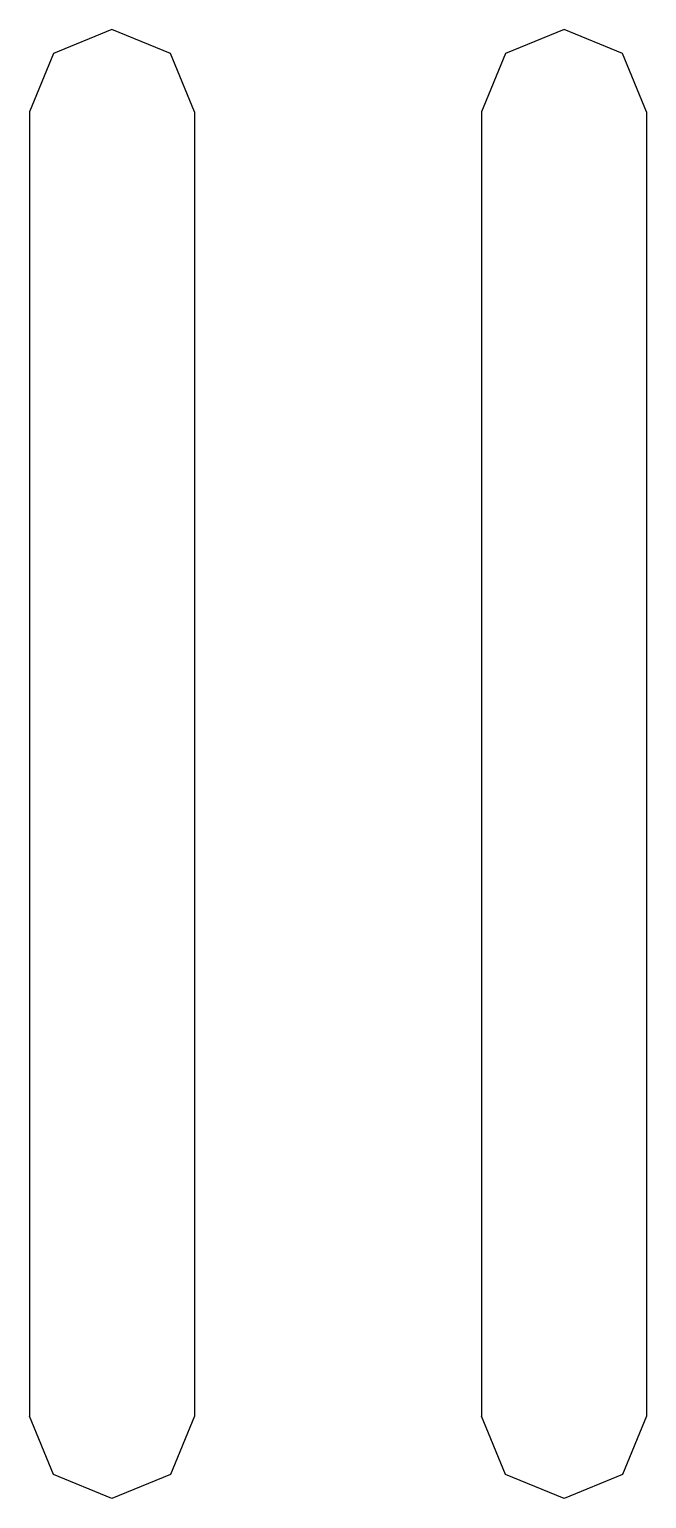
# Model space of a CAD drawing. Extents: x -36 to 36, y -460 to 460.
# Drawn here: x -35.5 to 35.5, y -459.5 to -290.5 of the extents above.
import ezdxf

# ---------------------------------------------------------------- set-up
doc = ezdxf.new("R2010")
doc.units = 0
doc.layers.get('0').update_dxf_attribs({"linetype": 'CONTINUOUS'})

msp = doc.modelspace()

# ---------------------------------------------------------------- linework, layer by layer
for p, q in [((-26, -290.5), (-32.7175, -293.2825)), ((-19.2825, -293.2825), (-26, -290.5)), ((26, -290.5), (19.2825, -293.2825)), ((32.7175, -293.2825), (26, -290.5)), ((-32.7175, -293.2825), (-35.5, -300)), ((-16.5, -300), (-19.2825, -293.2825)), ((19.2825, -293.2825), (16.5, -300)), ((35.5, -300), (32.7175, -293.2825)), ((-35.5, -300), (-35.5, -450)), ((-16.5, -300), (-16.5, -450)), ((16.5, -300), (16.5, -450)), ((35.5, -300), (35.5, -450)), ((-32.7175, -456.7175), (-35.5, -450)), ((-16.5, -450), (-19.2825, -456.7175)), ((19.2825, -456.7175), (16.5, -450)), ((35.5, -450), (32.7175, -456.7175)), ((-26, -459.5), (-32.7175, -456.7175)), ((-19.2825, -456.7175), (-26, -459.5)), ((26, -459.5), (19.2825, -456.7175)), ((32.7175, -456.7175), (26, -459.5))]:
    msp.add_line(p, q)

doc.saveas('drawing.dxf')
